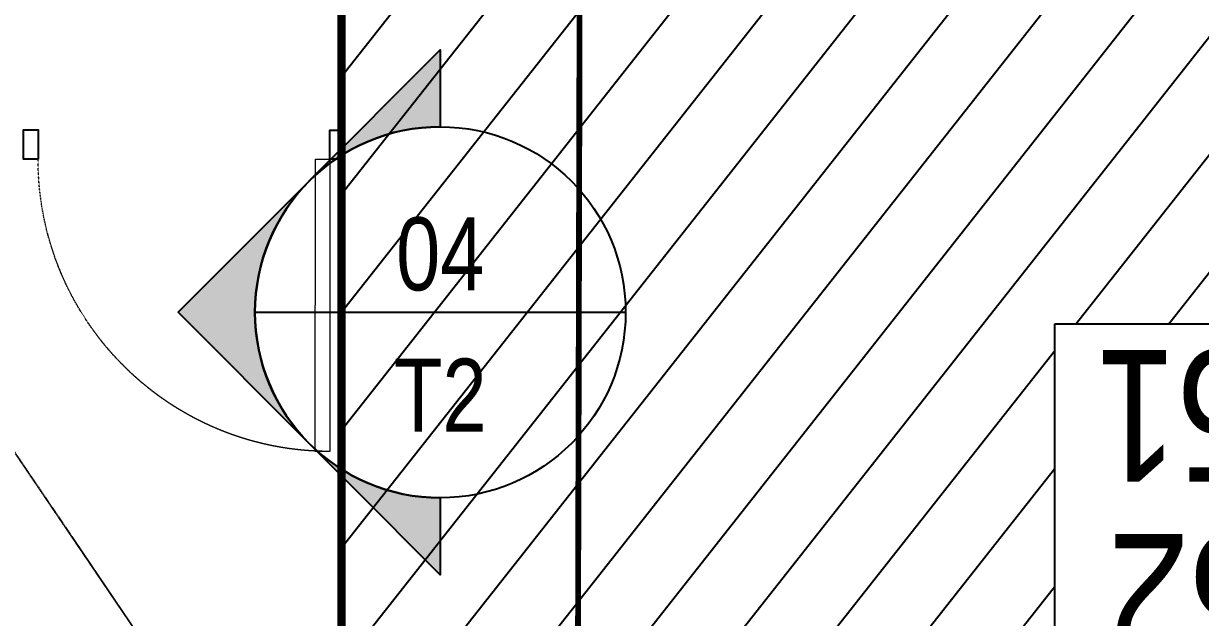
# Model space of a CAD drawing. Header units: centimetres. Extents: x -6122352 to 4157695, y -1694241 to 1947892.
# Drawn here: x 103957 to 107990, y -162935 to -160902 of the extents above; entities that cross this region are included whole.
import ezdxf
from ezdxf.enums import TextEntityAlignment as Align
from ezdxf.xclip import XClip

# ---------------------------------------------------------------- set-up
doc = ezdxf.new("R2010")
doc.units = ezdxf.units.CM
doc.header["$MEASUREMENT"] = 0
doc.header["$XCLIPFRAME"] = 2
for name, pattern in [('23585-XR-AR-END-GROUND FLOOR$0$XR-END-GROUND FLOOR PLAN$0$HIDDEN2', [0.1875, 0.125, -0.0625]), ('DASHED2', [0.375, 0.25, -0.125]), ('XR-AR-END-SETTING OUT PLAN$0$23261-XR-AR-SI-GF$0$HIDDEN', [0.375, 0.25, -0.125]), ('XR-AR-END-SETTING OUT PLAN$0$23585-XR-AR-END-GROUND FLOOR$0$23261-XR-AR-SI-GF$0$HIDDEN', [0.375, 0.25, -0.125]), ('XR-AR-END-SETTING OUT PLAN$0$23585-XR-AR-END-GROUND FLOOR$0$945-4P-1-101-GROUND FLOOR PLAN$0$XR-MIDDLE-GROUND FLOOR PLAN$0$HIDDEN2', [0.1875, 0.125, -0.0625]), ('XR-AR-END-SETTING OUT PLAN$0$23585-XR-AR-END-GROUND FLOOR$0$XR-END-GROUND FLOOR PLAN$0$HIDDEN2', [0.1875, 0.125, -0.0625]), ('XR-AR-END-SETTING OUT PLAN$0$23585-XR-AR-END-GROUND FLOOR$0$XR-END-GROUND FLOOR PLAN$0$xf_6a1$0$DASHED', [0.75, 0.5, -0.25])]:
    doc.linetypes.add(name, pattern=pattern)
for name, color, linetype in [('00-MI-DIM', 7, 'Continuous'), ('23585-XR-AR-BOUNDARY WALLS AND SETBACKS$0$setback', 7, 'XR-AR-END-SETTING OUT PLAN$0$23261-XR-AR-SI-GF$0$HIDDEN'), ('@MI-REF LAYER', 7, 'Continuous'), ('B_TH_4', 7, 'Continuous'), ('XR-AR-END-SETTING OUT PLAN$0$23585-XR-AR-END-GROUND FLOOR$0$A-Flor-Strs', 1, 'Continuous')]:
    doc.layers.add(name, color=color, linetype=linetype)
doc.layers.add('08-Compound Wall-3', color=5, linetype='Continuous', lineweight=25, true_color=0x0000ff)
for name, color, linetype, lineweight in [('23585-XR-AR-END-GROUND FLOOR$0$A-LOVR-PLAN', 251, 'Continuous', 9), ('A-ANNO-TEXT', 3, 'Continuous', 25), ('XR-AR-END-SETTING OUT PLAN$0$23585-XR-AR-END-GROUND FLOOR$0$A-DOOR-FULL', 1, 'Continuous', 9), ('XR-AR-END-SETTING OUT PLAN$0$23585-XR-AR-END-GROUND FLOOR$0$A-EQUP-KITN-PLAN', 202, 'Continuous', 9), ('XR-AR-END-SETTING OUT PLAN$0$23585-XR-AR-END-GROUND FLOOR$0$A-FLOR-OVHD', 9, 'XR-AR-END-SETTING OUT PLAN$0$23585-XR-AR-END-GROUND FLOOR$0$23261-XR-AR-SI-GF$0$HIDDEN', 15), ('XR-AR-END-SETTING OUT PLAN$0$23585-XR-AR-END-GROUND FLOOR$0$A-GLAZ-SILL', 8, 'Continuous', 5), ('XR-AR-END-SETTING OUT PLAN$0$23585-XR-AR-END-GROUND FLOOR$0$A-GLAZ-WNDO', 232, 'Continuous', 9), ('XR-AR-END-SETTING OUT PLAN$0$23585-XR-AR-END-GROUND FLOOR$0$A-LOVR-PLAN', 111, 'Continuous', 9), ('XR-AR-END-SETTING OUT PLAN$0$23585-XR-AR-END-GROUND FLOOR$0$A-WALL', 7, 'Continuous', 30)]:
    doc.layers.add(name, color=color, linetype=linetype, lineweight=lineweight)
doc.styles.add('Arial Narrow', font='ARIALN.TTF', dxfattribs={"width": 0.95, "height": 500})
doc.styles.get("Standard").update_dxf_attribs({"font": 'arial.ttf'})
doc.styles.add('Xref group 33-41$0$Overall SOP Plan$0$LAC-609-NG10-1-XREF-GRID-125SC$0$GRID-DIM-NO', font='arial.ttf', dxfattribs={"width": 0.8})
doc.dimstyles.new('LEADER', dxfattribs={"dimtxt": 0.18, "dimasz": 0.25, "dimexe": 0.18, "dimexo": 0.0625, "dimgap": 0.09, "dimtad": 0, "dimtih": 1, "dimtoh": 1, "dimdec": 4, "dimzin": 0, "dimdsep": 46, "dimtxsty": 'Standard', "dimblk": 'DOT', "dimcen": 0.09, "dimadec": 0, "dimazin": 0, "dimtfac": 1, "dimtdec": 4, "dimtofl": 0, "dimtmove": 0, "dimatfit": 3, "dimldrblk": 'DOT', "dimfxl": 1, "dimtolj": 1, "dimtzin": 0, "dimarcsym": 0})

# ---------------------------------------------------------------- blocks, each defined once
blk = doc.blocks.new('23585-XR-AR-BOUNDARY WALLS AND SETBACKS')
at = {"layer": '23585-XR-AR-BOUNDARY WALLS AND SETBACKS$0$setback', "ltscale": 40, "const_width": 0.05}
blk.add_lwpolyline([(496589.3245, 2768858.3031), (496574.9473, 2768871.4769), (496579.102, 2768876.0112), (496583.1554, 2768880.435), (496587.2088, 2768884.8587), (496591.2622, 2768889.2824), (496595.3156, 2768893.7061), (496599.4686, 2768898.2385), (496613.8464, 2768885.0654), (496609.6931, 2768880.5327), (496605.6394, 2768876.1088), (496601.586, 2768871.6851), (496597.5328, 2768867.2614), (496593.4794, 2768862.8376), (496589.3245, 2768858.3031)], dxfattribs=at)
blk = doc.blocks.new('A$C9d9485f6')
at = {"layer": 'A-ANNO-TEXT', "rotation": 312.4881850805905}
blk.add_blockref('23585-XR-AR-BOUNDARY WALLS AND SETBACKS', (-2377088.5348, -1504219.2521), dxfattribs=at)
blk = doc.blocks.new('XR-AR-END-SETTING OUT PLAN$0$23585-XR-AR-END-GROUND FLOOR$0$XR-END-GROUND FLOOR PLAN$0$A$C69996ABC')
at = {"layer": 'XR-AR-END-SETTING OUT PLAN$0$23585-XR-AR-END-GROUND FLOOR$0$A-GLAZ-SILL'}
blk.add_line((0.25, 1), (0.25, 0.1), dxfattribs=at)
at = {"layer": 'XR-AR-END-SETTING OUT PLAN$0$23585-XR-AR-END-GROUND FLOOR$0$A-GLAZ-WNDO'}
for p, q in [((0, 1), (0, 0.95)), ((0.25, 1), (0, 1)), ((0.15, 0.95), (0.15, 1)), ((0.15, 1), (0.15, 0.1)), ((0, 0.95), (0.15, 0.95)), ((0, 0.95), (0, 0.15)), ((0.15, 0.15), (0, 0.15)), ((0, 0.1), (0, 0.15)), ((0.15, 0.1), (0.15, 0.15)), ((0.25, 0.1), (0, 0.1))]:
    blk.add_line(p, q, dxfattribs=at)
blk.add_lwpolyline([(0, 0.95), (0, 0.15), (0.05, 0.15), (0.05, 0.95)], close=True, dxfattribs=at)
blk.add_lwpolyline([(0.05, 0.1), (0, 0.1)], dxfattribs=at)
blk = doc.blocks.new('*U35')
for points in [[(91, 0), (41, 0), (41, 1021), (91, 1021)], [(0, 0), (38, 0), (38, -50), (50, -50), (50, -250), (0, -250)], [(1100, 0), (1062, 0), (1062, -50), (1050, -50), (1050, -250), (1100, -250)]]:
    blk.add_lwpolyline(points, close=True)
at = {"color": 8, "linetype": 'XR-AR-END-SETTING OUT PLAN$0$23585-XR-AR-END-GROUND FLOOR$0$XR-END-GROUND FLOOR PLAN$0$HIDDEN2'}
blk.add_arc((41, 0), 1021, 0, 90, dxfattribs=at)
at = {"layer": 'XR-AR-END-SETTING OUT PLAN$0$23585-XR-AR-END-GROUND FLOOR$0$A-GLAZ-SILL', "linetype": 'XR-AR-END-SETTING OUT PLAN$0$23585-XR-AR-END-GROUND FLOOR$0$945-4P-1-101-GROUND FLOOR PLAN$0$XR-MIDDLE-GROUND FLOOR PLAN$0$HIDDEN2', "ltscale": 3}
blk.add_lwpolyline([(0, 0), (1100, 0), (1100, -250), (0, -250)], close=True, dxfattribs=at)
blk = doc.blocks.new('XR-AR-END-SETTING OUT PLAN$0$23585-XR-AR-END-GROUND FLOOR$0$XR-END-GROUND FLOOR PLAN$0$A$C45491A9B')
blk.add_lwpolyline([(-50, 0), (0, 0), (0, 1000), (-50, 1000)], close=True)
at = {"color": 8, "linetype": 'XR-AR-END-SETTING OUT PLAN$0$23585-XR-AR-END-GROUND FLOOR$0$XR-END-GROUND FLOOR PLAN$0$HIDDEN2'}
blk.add_arc((0, 0), 1000, 90, 180, dxfattribs=at)
blk = doc.blocks.new('23585-XR-AR-END-GROUND FLOOR$0$XR-END-GROUND FLOOR PLAN$0$A$C45491A9B')
blk.add_lwpolyline([(-50, 0), (0, 0), (0, 1000), (-50, 1000)], close=True)
at = {"color": 8, "linetype": '23585-XR-AR-END-GROUND FLOOR$0$XR-END-GROUND FLOOR PLAN$0$HIDDEN2'}
blk.add_arc((0, 0), 1000, 90, 180, dxfattribs=at)
blk = doc.blocks.new('XR-AR-END-SETTING OUT PLAN')
at = {"layer": '08-Compound Wall-3'}
for points in [[(1950, 10600), (1900, 10600), (1900, 10500), (1950, 10500)], [(3000, 10600), (2950, 10600), (2950, 10500), (3000, 10500)]]:
    blk.add_lwpolyline(points, close=True, dxfattribs=at)
at = {"layer": 'XR-AR-END-SETTING OUT PLAN$0$23585-XR-AR-END-GROUND FLOOR$0$A-EQUP-KITN-PLAN', "color": 8}
for p, q in [((3850.1, 11100), (3850.1, 13150)), ((5650.1, 11100), (3850.1, 11100))]:
    blk.add_line(p, q, dxfattribs=at)
at = {"layer": 'XR-AR-END-SETTING OUT PLAN$0$23585-XR-AR-END-GROUND FLOOR$0$A-EQUP-KITN-PLAN', "color": 8, "linetype": 'XR-AR-END-SETTING OUT PLAN$0$23585-XR-AR-END-GROUND FLOOR$0$XR-END-GROUND FLOOR PLAN$0$xf_6a1$0$DASHED'}
blk.add_line((5650.1, 10900), (3850.1, 10900), dxfattribs=at)
at = {"layer": 'XR-AR-END-SETTING OUT PLAN$0$23585-XR-AR-END-GROUND FLOOR$0$A-FLOR-OVHD', "color": 8, "ltscale": 5}
for p, q in [((5650.1, 12950), (5650.1, 11300)), ((5750.1, 12950), (5750.1, 11300)), ((3750.1, 11000), (3250.1, 10500)), ((3250.1, 11000), (3750.1, 10500))]:
    blk.add_line(p, q, dxfattribs=at)
at = {"layer": 'XR-AR-END-SETTING OUT PLAN$0$23585-XR-AR-END-GROUND FLOOR$0$A-FLOR-OVHD', "color": 8}
blk.add_line((3200.1, 10250), (3200.1, 9000), dxfattribs=at)
at = {"layer": 'XR-AR-END-SETTING OUT PLAN$0$23585-XR-AR-END-GROUND FLOOR$0$A-Flor-Strs', "color": 8}
for p, q in [((3000.1, 10250), (3000.1, 9000)), ((3300.1, 10250), (3300.1, 9000))]:
    blk.add_line(p, q, dxfattribs=at)
at = {"layer": 'XR-AR-END-SETTING OUT PLAN$0$23585-XR-AR-END-GROUND FLOOR$0$A-LOVR-PLAN', "color": 8}
for points in [[(1950.1, 10600), (1900.1, 10600), (1900.1, 10500), (1950.1, 10500)], [(3000.1, 10600), (2950.1, 10600), (2950.1, 10500), (3000.1, 10500)]]:
    blk.add_lwpolyline(points, close=True, dxfattribs=at)
blk.add_lwpolyline([(1900.1, 10600), (1900.1, 10500)], dxfattribs=at)
at = {"layer": 'XR-AR-END-SETTING OUT PLAN$0$23585-XR-AR-END-GROUND FLOOR$0$A-WALL', "color": 8}
for points in [[(3850.1, 10500), (5750.1, 10500), (5750.1, 10250), (4790.1, 10250), (4790.1, 10150), (4540.1, 10150), (4540.1, 10250), (3000.1, 10250), (3000.1, 12000), (3250.1, 12000), (3250.1, 11100), (3850.1, 11100), (3850.1, 10500)], [(3750.1, 10700), (3750.1, 11000), (3450.1, 11000), (3250.1, 11000), (3250.1, 10500), (3750.1, 10500), (3750.1, 10700)]]:
    blk.add_lwpolyline(points, dxfattribs=at)
blk.add_lwpolyline([(5650.1, 10500), (5750.1, 10500), (5750.1, 11300), (5650.1, 11300)], close=True, dxfattribs=at)
at = {"color": 8, "xscale": 1000.000000000001, "yscale": 1000.000000000001, "zscale": 1000.000000000001}
blk.add_blockref('XR-AR-END-SETTING OUT PLAN$0$23585-XR-AR-END-GROUND FLOOR$0$XR-END-GROUND FLOOR PLAN$0$A$C69996ABC', (3000.1, 11900), dxfattribs=at)
at = {"layer": '23585-XR-AR-END-GROUND FLOOR$0$A-LOVR-PLAN'}
blk.add_blockref('23585-XR-AR-END-GROUND FLOOR$0$XR-END-GROUND FLOOR PLAN$0$A$C45491A9B', (2950, 10600), dxfattribs=at)
at = {"layer": 'XR-AR-END-SETTING OUT PLAN$0$23585-XR-AR-END-GROUND FLOOR$0$A-DOOR-FULL', "color": 8, "xscale": -1, "rotation": 270}
blk.add_blockref('*U35', (4790.1, 9050), dxfattribs=at)
at = {"layer": 'XR-AR-END-SETTING OUT PLAN$0$23585-XR-AR-END-GROUND FLOOR$0$A-LOVR-PLAN', "color": 8}
blk.add_blockref('XR-AR-END-SETTING OUT PLAN$0$23585-XR-AR-END-GROUND FLOOR$0$XR-END-GROUND FLOOR PLAN$0$A$C45491A9B', (2950.1, 10600), dxfattribs=at)
blk = doc.blocks.new('END UNIT')
at = {"xscale": 0.001, "yscale": 0.001, "zscale": 0.001}
blk.add_blockref('XR-AR-END-SETTING OUT PLAN', (-9.1502, 0), dxfattribs=at)
blk = doc.blocks.new('TH_4')
at = {"xscale": -1}
blk.add_blockref('END UNIT', (495826.3054, 2769130.5141), dxfattribs=at)
blk = doc.blocks.new('23585-XR-AR-MALDIVE-3$0$TH_4')
at = {"layer": 'B_TH_4', "xscale": 1.000039184446315, "yscale": 1.000039184446315, "zscale": 1.000039184446315}
blk.add_blockref('TH_4', (-19.4274, -108.5069), dxfattribs=at)
blk = doc.blocks.new('_Dot')
at = {"color": 0, "linetype": 'ByBlock', "lineweight": -2}
blk.add_line((-0.5, 0), (-1, 0), dxfattribs=at)
at = {"color": 0, "linetype": 'ByBlock', "const_width": 0.5}
blk.add_lwpolyline([(-0.25, 0, 1), (0.25, 0, 1)], format="xyb", close=True, dxfattribs=at)
blk = doc.blocks.new('*U3659')
h = blk.add_hatch(color=94)
edge = h.paths.add_edge_path()
edge.add_line((0, -6.35), (0, -8.98))
edge.add_line((0, -8.98), (-8.98, 0))
edge.add_line((-8.98, 0), (0, 8.98))
edge.add_line((0, 8.98), (0, 6.35))
edge.add_arc((0, 0), 6.35, 90, 270)
at = {"color": 94}
blk.add_line((-6.35, 0), (6.35, 0), dxfattribs=at)
blk.add_lwpolyline([(0, -6.35), (0, -8.98), (-8.98, 0), (0, 8.98), (0, 6.35, 1)], format="xyb", close=True, dxfattribs=at)
blk.add_lwpolyline([(-4.49, 4.49, 0.414214), (-4.49, -4.49), (-8.98, 0), (-4.49, 4.49)], format="xyb", close=True)
blk.add_circle((0, 0), 6.35, dxfattribs=at)
at = {"style": 'Arial Narrow', "width": 0.95, "flags": 8}
blk.add_attdef('VIEWNUMBER', text='', height=2.5, dxfattribs=at).set_placement((0, 0), align=Align.BOTTOM_CENTER)
blk.add_attdef('SHEETNUMBER', text='', height=2.5, dxfattribs=at).set_placement((0, -1.588), align=Align.TOP_CENTER)

msp = doc.modelspace()

# ---------------------------------------------------------------- block references
at = {"layer": '@MI-REF LAYER', "xscale": 1000, "yscale": 1000, "zscale": 1000}
msp.add_blockref('A$C9d9485f6', (-23958.95046, 48155.57226), dxfattribs=at)

# ---------------------------------------------------------------- next in the draw order: block references
at = {"layer": '@MI-REF LAYER'}
ref = msp.add_blockref('23585-XR-AR-MALDIVE-3$0$TH_4', (496430283.61092, 2768891468.8053), dxfattribs=dict(at, xscale=1000, yscale=1000, zscale=1000, rotation=179.9898040385197))
XClip(ref).set_block_clipping_path([(495835.3956326358, 2769154.4543538112), (495826.293721729, 2769154.4143473404), (495820.2937174509, 2769154.414309849), (495814.2938501886, 2769154.4141248981), (495808.2939881049, 2769154.4142225217), (495802.2938479525, 2769154.4143324895), (495793.3574549216, 2769154.4546722355), (495793.3584157182, 2769130.5148845995), (495835.3955683028, 2769130.5152833732)])

# ---------------------------------------------------------------- next in the draw order: wipeouts: each hides what was drawn before it
at = {"color": 10}
msp.add_wipeout([(105060.11993, -156266.72496), (105057.81469, -170540.55621), (111306.18858, -170545.8622), (111306.19658, -170241.03851), (135107.63036, -170246.34128), (135107.57705, -170545.91982), (141357.68805, -170547.03205), (141359.76436, -156273.18459), (105060.12072, -156262.26418)], dxfattribs=at).dxf.layer = '@MI-REF LAYER'

# ---------------------------------------------------------------- next in the draw order: hatches: boundary and pattern name
at = {"layer": '@MI-REF LAYER', "transparency": 33554508}
h = msp.add_hatch(dxfattribs=at)
h.set_pattern_fill('ANSI31', color=256, scale=2000, angle=186.72236)
h.paths.add_polyline_path([(105060.12072, -156262.26427), (105056.03208, -170540.55592), (111306.19223, -170541.56533), (111306.44746, -170241.00836), (135107.37943, -170246.34122), (135107.2778, -170545.9036), (141357.68805, -170547.01591), (141359.83891, -156273.18461)])

# ---------------------------------------------------------------- next in the draw order: linework, layer by layer
at = {"layer": '@MI-REF LAYER', "color": 1, "const_width": 20}
msp.add_lwpolyline([(102085.36171, -150800.61607), (105844.08022, -155051.21684), (105866.86883, -159089.21381), (106255.91233, -159092.0154), (105866.86883, -159089.21381), (105837.66967, -170854.16338), (102083.79876, -174666.16229)], dxfattribs=at)
at = {"layer": '@MI-REF LAYER', "const_width": 5}
msp.add_lwpolyline([(105060.12072, -156262.26427), (105056.03208, -170540.55592), (111306.19223, -170541.56533), (111306.44746, -170241.00836), (135107.37943, -170246.34122), (135107.2778, -170545.9036), (141357.68805, -170547.01591), (141359.83891, -156273.18461)], close=True, dxfattribs=at)

# ---------------------------------------------------------------- next in the draw order: block references
at = {"layer": '00-MI-DIM'}
ref = msp.add_blockref('*U3659', (105385.19165, -161890.70477, 11.23082), dxfattribs=dict(at, xscale=100, yscale=100, zscale=100))
ref.add_attrib('VIEWNUMBER', '04', dxfattribs={"layer": '0', "height": 250, "style": 'Arial Narrow', "width": 0.95}).set_placement((105385.19165, -161890.70477, 11.23082), align=Align.BOTTOM_CENTER)
ref.add_attrib('SHEETNUMBER', 'T2', dxfattribs={"layer": '0', "height": 250, "style": 'Arial Narrow', "width": 0.95}).set_placement((105385.19165, -162049.45477, 11.23082), align=Align.TOP_CENTER)

# ---------------------------------------------------------------- next in the draw order: leaders
at = {"layer": '@MI-REF LAYER', "linetype": 'DASHED2'}
msp.add_leader([(103221.99803, -161331.59456, 157.46104), (106034.34957, -165477.80551, 157.46104)], dimstyle='LEADER', dxfattribs=at)

# ---------------------------------------------------------------- next in the draw order: texts
at = {"layer": '@MI-REF LAYER', "color": 7, "insert": (109638.02672, -163100.03283, -157.46104), "char_height": 450, "width": 2056.8768806, "attachment_point": 1, "rotation": 179.98916285, "line_spacing_factor": 0.839439, "style": 'Xref group 33-41$0$Overall SOP Plan$0$LAC-609-NG10-1-XREF-GRID-125SC$0$GRID-DIM-NO', "bg_fill": 19, "box_fill_scale": 1.2, "bg_fill_color": 256, "bg_fill_transparency": 0}
msp.add_mtext('\\pxqc;MA0252\\P9214151', dxfattribs=at)

doc.saveas('drawing.dxf')
